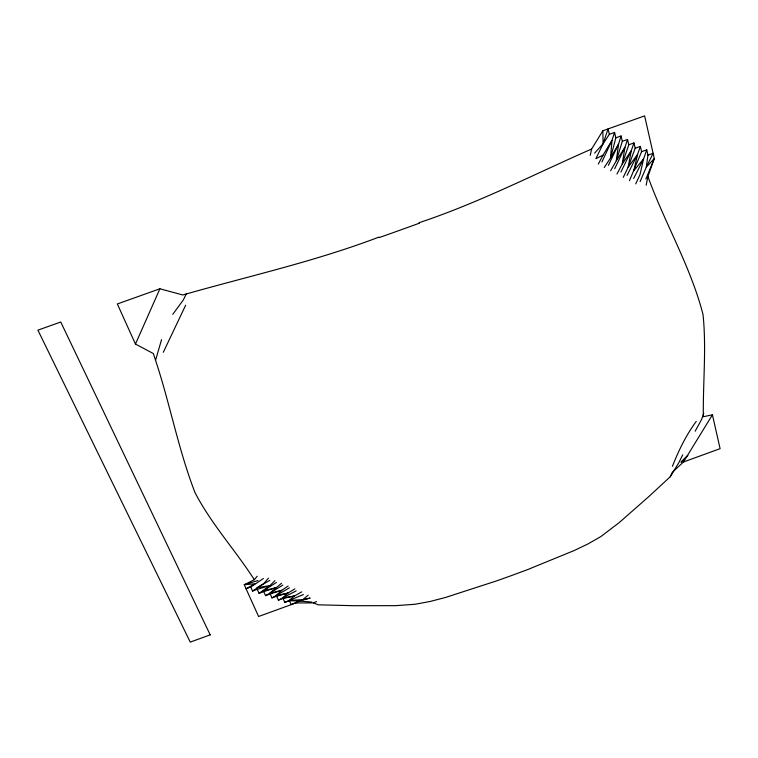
<?xml version="1.0" encoding="UTF-8"?>
<svg xmlns="http://www.w3.org/2000/svg" width="758" height="758" viewBox="0 0 758 758"><rect width="100%" height="100%" fill="white"/><g stroke="black" fill="none" stroke-linecap="round" stroke-linejoin="round"><path stroke-width="1.14" d="M590.226 155.324L591.628 149.023L602.828 130.793L644.622 115.889L654.296 158.545L647.91 176.548C664.7 223.051 690.642 266.446 703.026 314.513C706.551 348.472 702.874 382.799 703.339 416.739L712.425 414.816L720.1 448.66L683.479 461.982L672.261 472.395L670.243 476.763L648.677 496.708L619.201 522.613L600.829 536.588L587.924 543.969L574.062 550.583L530.505 568.415M629.462 180.65L641.59 151.685L646.745 149.847L647.957 155.125L646.28 167.177L640.103 181.617M646.157 185.189L647.91 176.548M263.367 578.515L250.775 587.052L252.575 591.06L257.275 589.345L259.065 593.343L263.765 591.638L265.537 595.627L270.218 593.921L271.98 597.891L276.651 596.195L278.394 600.156L283.066 598.46L284.79 602.411L289.111 600.45L302.878 599.606L310.174 598.062L299.277 601.009L295.819 602.961L258.592 616.5L244.237 584.74L254.328 579.699C235.397 550.251 211.264 523.939 195.043 492.681C178.376 449.693 170.029 403.957 155.551 360.306L161.549 339.669M614.577 132.451L611.971 140.419L603.055 155.115L595.911 158.668L603.112 143.717L609.356 134.308L614.577 132.451L615.856 137.814L610.55 157.901L604.221 167.537M615.856 137.814L621.067 135.957L618.585 144.058L608.399 165.367M621.067 135.957L622.327 141.31L616.32 160.772L610.588 170.787M622.327 141.31L627.529 139.453L624.924 147.365L614.691 168.731M594.642 153.116L603.112 143.717L608.058 128.926L609.356 134.308M627.529 139.453L628.78 144.778L622.271 163.917L616.955 174.056M628.78 144.778L633.963 142.93L631.243 150.776L620.906 172.047M623.237 177.363L628.136 167.291L635.195 148.246L640.368 146.398L637.582 154.386L633.821 170.749L643.627 158.801L646.745 149.847M703.718 413.404L701.576 419.506L695.162 431.188M645.863 179.078L654.296 158.545L646.28 167.177L653.102 153.287L647.957 155.125M672.403 466.331C678.666 450.536 686.113 435.092 696.242 421.391M155.551 360.306L153.353 353.55L135.464 344.075L159.919 288.779L182.801 294.966C248.273 276.244 315.091 261.444 378.924 237.112M635.735 183.9L639.998 174.605L643.627 158.801L633.65 178.471M601.928 161.956L611.971 140.419L610.55 157.901L618.585 144.058L616.32 160.772L624.924 147.365L622.271 163.917L631.243 150.776L628.136 167.291L637.582 154.386L627.093 175.382M185.653 305.209L163.311 352.281M186.582 293.365L183.294 300.007L172.777 314.305M682.731 454.847L678.675 462.949L670.243 476.763M598.308 164.079L603.055 155.115M683.479 461.982L712.425 414.816M254.328 579.699L257.218 576.222M268.427 578.193L263.907 583.442L252.575 591.06M687.051 456.155L681.006 462.191L687.894 455.463M274.964 580.656L269.933 585.602L259.065 593.343M302.878 599.606L308.155 595.172M281.521 583.29L269.687 593.268L265.537 595.627M288.144 586.029L281.711 590.349L276.083 595.617L271.98 597.891M276.395 582.466L263.263 590.842L275.609 587.791L263.765 591.638M282.857 585.062L269.687 593.268L281.711 590.349L270.218 593.921M294.881 588.852L288.031 593.04L282.535 598.015L278.394 600.156M289.404 587.829L276.083 595.617L288.031 593.04L276.651 596.195M269.791 580.41L256.934 587.706L269.933 585.602L257.275 589.345M301.712 591.865L294.426 596.006L289.111 600.45L303.446 594.556M296.17 590.861L282.535 598.015L294.426 596.006L283.066 598.46M295.819 602.961L313.547 602.894L316.503 601.549M311.737 602.07L299.277 601.009L291.167 604.657L289.452 600.715L284.79 602.411M419.051 222.729C478.554 202.936 534.418 174.16 591.628 149.023M250.775 587.052L246.056 588.758L254.982 583.793L244.237 584.74L257.919 580.543M159.919 288.779L117.338 303.967L135.464 344.075M289.452 600.715L299.277 601.009M313.547 602.894L318.275 604.827L354.005 605.708L395.771 605.661L415.232 604.249L430.336 601.426L445.514 597.456L495.779 581.159A491.933 179.883 -19 0 0 530.543 568.481M633.963 142.93L635.195 148.246M640.368 146.398L641.59 151.685M602.828 130.793L603.112 143.717M419.496 223.136A546.016 92.969 -19.2 0 1 379.142 237.595M210.193 634.863L190.258 642.111L37.9 330.156L60.744 322.017L210.193 634.863"/></g></svg>
